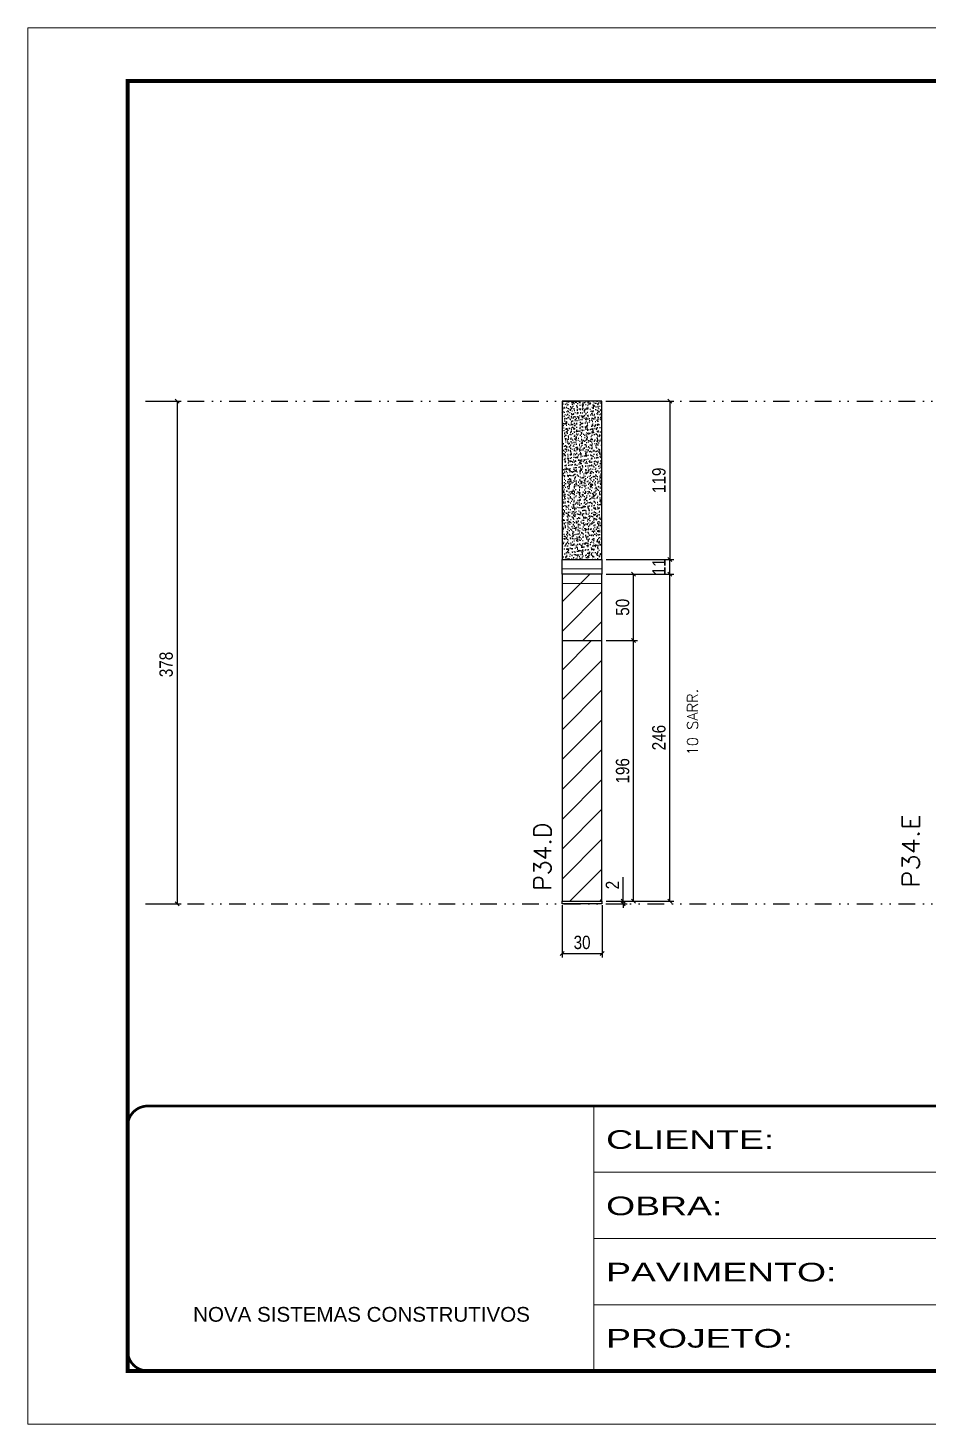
# Model space of a CAD drawing. Extents: x 2949 to 9203, y -16089 to 12527.
# Drawn here: x 4534 to 5211, y -6900 to -5850 of the extents above; entities that cross this region are included whole.
import ezdxf

# ---------------------------------------------------------------- set-up
doc = ezdxf.new("R2010")
doc.units = 0
for name, pattern in [('CONTINUO', [0]), ('DASHED', [0.75, 0.5, -0.25]), ('DIVIDE2', [0.625, 0.25, -0.125, 0, -0.125, 0, -0.125])]:
    doc.linetypes.add(name, pattern=pattern)
for name, color, linetype in [('COTA', 241, 'Continuous'), ('cotas', 4, 'Continuous'), ('Nível', 160, 'Continuous'), ('Painéis', 200, 'Continuous')]:
    doc.layers.add(name, color=color, linetype=linetype)
for name, color, linetype, lineweight in [('Folhas', 255, 'Continuous', 9), ('Hachura', 251, 'Continuous', 9), ('Sarr 2.2x7', 40, 'Continuous', 9), ('SARRAFO DE PRESSAO', 251, 'DASHED', 9), ('Texto Seção', 7, 'Continuous', 15)]:
    doc.layers.add(name, color=color, linetype=linetype, lineweight=lineweight)
doc.styles.add('ARIAL', font='arial.ttf')
doc.styles.add('COTA TECNICA', font='techl___.ttf', dxfattribs={"height": 10})
doc.styles.add('COTA TECNICA-50', font='techl___.ttf', dxfattribs={"height": 10})
doc.styles.add('REGUA-120', font='ROMANS.shx', dxfattribs={"height": 15})
doc.styles.add('ROMANS', font='romans.shx')
doc.styles.add('Tecnologia', font='')
doc.styles.get('Tecnologia').set_extended_font_data('Forgotten Futurist')
doc.dimstyles.new('COTA PAINEL-50', dxfattribs={"dimtxt": 10, "dimasz": 3, "dimexe": 3, "dimexo": 3, "dimgap": 3, "dimtad": 1, "dimdec": 1, "dimzin": 12, "dimdsep": 46, "dimtxsty": 'COTA TECNICA-50', "dimblk1": 'OBLIQUE', "dimblk2": 'OBLIQUE', "dimsah": 1, "dimcen": 0.9, "dimclrd": 4, "dimclre": 4, "dimclrt": 240, "dimadec": 1, "dimazin": 3, "dimtfac": 1, "dimtdec": 1, "dimtmove": 0, "dimatfit": 3, "dimfxl": 1, "dimtolj": 1, "dimtzin": 12, "dimarcsym": 0})
doc.dimstyles.new('PAINEL', dxfattribs={"dimtxt": 10, "dimasz": 3, "dimexe": 3, "dimexo": 3, "dimgap": 3, "dimtad": 1, "dimdec": 1, "dimzin": 12, "dimdsep": 46, "dimtxsty": 'COTA TECNICA', "dimblk1": 'OBLIQUE', "dimblk2": 'OBLIQUE', "dimsah": 1, "dimcen": 0.9, "dimclrd": 4, "dimclre": 4, "dimclrt": 240, "dimadec": 1, "dimazin": 3, "dimtfac": 1, "dimtdec": 1, "dimtmove": 0, "dimatfit": 3, "dimfxl": 1, "dimtolj": 1, "dimtzin": 12, "dimarcsym": 0})

# ---------------------------------------------------------------- blocks, each defined once
blk = doc.blocks.new('9999999999')
at = {"color": 30, "linetype": 'CONTINUO'}
for p, q in [((98564.6, 34230.2), (98564.6, 34429.4)), ((98564.6, 34379.6), (99584, 34379.6)), ((98564.6, 34329.8), (99488, 34329.8)), ((98564.6, 34280), (99488, 34280))]:
    blk.add_line(p, q, dxfattribs=at)
at = {"color": 30, "linetype": 'CONTINUO', "const_width": 2}
blk.add_lwpolyline([(99584, 34230.2), (99584, 34414.4, 0.414214), (99569, 34429.4), (98229, 34429.4, 0.414214), (98214, 34414.4), (98214, 34245.2, 0.414214), (98229, 34230.2), (99584, 34230.2)], format="xyb", dxfattribs=at)
at = {"layer": 'Folhas'}
blk.add_lwpolyline([(98139, 34190.2), (99624, 34190.2), (99624, 35240.2), (98139, 35240.2)], close=True, dxfattribs=at)
at = {"layer": 'Folhas', "color": 30, "const_width": 3}
blk.add_lwpolyline([(98214, 34230.2), (99584, 34230.2), (99584, 35200.2), (98214, 35200.2)], close=True, dxfattribs=at)
at = {"color": 7, "linetype": 'Continuous', "ltscale": 5, "style": 'ARIAL'}
blk.add_text('NOVA SISTEMAS CONSTRUTIVOS', height=11.059, dxfattribs=at).set_placement((98263.2, 34267.2))
at = {"layer": 'Folhas', "color": 7, "style": 'Tecnologia', "width": 1.5}
for s, p in [('CLIENTE:', (98573.7, 34397.2)), ('OBRA:', (98573.7, 34347.3)), ('PAVIMENTO:', (98573.7, 34297.5)), ('PROJETO:', (98573.7, 34247.7))]:
    blk.add_text(s, height=14, dxfattribs=at).set_placement(p)
blk = doc.blocks.new('_Oblique')
at = {"color": 0, "linetype": 'ByBlock', "lineweight": -2}
blk.add_line((-0.5, -0.5), (0.5, 0.5), dxfattribs=at)
blk = doc.blocks.new('*D1919')
at = {"layer": 'cotas', "color": 4, "linetype": 'ByBlock', "lineweight": -2, "transparency": 16777216}
for p, q in [((4625.5, -6131.2), (4649.3, -6131.2)), ((4646.3, -6131.2), (4646.3, -6509.2)), ((4625.5, -6509.2), (4649.3, -6509.2))]:
    blk.add_line(p, q, dxfattribs=at)
at = {"layer": 'Defpoints', "color": 0, "linetype": 'ByBlock', "transparency": 16777216}
for p in [(4622.5, -6131.2), (4622.5, -6509.2), (4646.3, -6509.2)]:
    blk.add_point(p, dxfattribs=at)
at = {"layer": 'cotas', "color": 4, "linetype": 'ByBlock', "lineweight": -2, "transparency": 16777216, "xscale": 3, "yscale": 3, "zscale": 3}
for p, rotation in [((4646.3, -6131.2), 90), ((4646.3, -6509.2), 270)]:
    blk.add_blockref('_Oblique', p, dxfattribs=dict(at, rotation=rotation))
at = {"layer": 'cotas', "color": 240, "linetype": 'ByBlock', "transparency": 16777216, "insert": (4638, -6329.2), "char_height": 10, "attachment_point": 5, "rotation": 90, "style": 'COTA TECNICA'}
blk.add_mtext('\\A1;378', dxfattribs=at)
blk = doc.blocks.new('*D1920')
at = {"layer": 'COTA', "color": 4, "lineweight": -2, "transparency": 16777216}
for p, q in [((4935.7, -6510.2), (4935.7, -6549.5)), ((4965.7, -6510.2), (4965.7, -6549.5)), ((4935.7, -6546.5), (4965.7, -6546.5))]:
    blk.add_line(p, q, dxfattribs=at)
at = {"layer": 'Defpoints', "color": 0, "transparency": 16777216}
for p in [(4935.7, -6507.2), (4965.7, -6507.2), (4965.7, -6546.5)]:
    blk.add_point(p, dxfattribs=at)
at = {"layer": 'COTA', "color": 4, "lineweight": -2, "transparency": 16777216, "xscale": 3, "yscale": 3, "zscale": 3, "rotation": 180}
blk.add_blockref('_Oblique', (4935.7, -6546.5), dxfattribs=at)
at = {"layer": 'COTA', "color": 4, "lineweight": -2, "transparency": 16777216, "xscale": 3, "yscale": 3, "zscale": 3}
blk.add_blockref('_Oblique', (4965.7, -6546.5), dxfattribs=at)
at = {"layer": 'COTA', "color": 240, "transparency": 16777216, "insert": (4950.7, -6538.3), "char_height": 10, "attachment_point": 5, "style": 'COTA TECNICA'}
blk.add_mtext('\\A1;30', dxfattribs=at)
blk = doc.blocks.new('*D1921')
at = {"layer": 'COTA', "color": 4, "lineweight": -2, "transparency": 16777216}
for p, q in [((4981.5, -6507.2), (4981.5, -6489.1)), ((4968.7, -6507.2), (4984.5, -6507.2)), ((4968.7, -6509.2), (4984.5, -6509.2)), ((4981.5, -6509.2), (4981.5, -6507.2)), ((4981.5, -6509.2), (4981.5, -6512.2))]:
    blk.add_line(p, q, dxfattribs=at)
at = {"layer": 'Defpoints', "color": 0, "transparency": 16777216}
for p in [(4965.7, -6507.2), (4965.7, -6509.2), (4981.5, -6507.2)]:
    blk.add_point(p, dxfattribs=at)
at = {"layer": 'COTA', "color": 4, "lineweight": -2, "transparency": 16777216, "xscale": 3, "yscale": 3, "zscale": 3}
for p, rotation in [((4981.5, -6507.2), 270), ((4981.5, -6509.2), 90)]:
    blk.add_blockref('_Oblique', p, dxfattribs=dict(at, rotation=rotation))
at = {"layer": 'COTA', "color": 240, "transparency": 16777216, "insert": (4973.5, -6495.1), "char_height": 10, "attachment_point": 5, "rotation": 90, "style": 'COTA TECNICA-50'}
blk.add_mtext('\\A1;2', dxfattribs=at)
blk = doc.blocks.new('*D1942')
at = {"layer": 'COTA', "color": 4, "linetype": 'ByBlock', "lineweight": -2, "transparency": 16777216}
for p, q in [((4968.7, -6131.2), (5019.6, -6131.2)), ((5016.6, -6131.2), (5016.6, -6250.2)), ((4968.7, -6250.2), (5019.6, -6250.2))]:
    blk.add_line(p, q, dxfattribs=at)
at = {"layer": 'Defpoints', "color": 0, "linetype": 'ByBlock', "transparency": 16777216}
for p in [(4965.7, -6131.2), (4965.7, -6250.2), (5016.6, -6250.2)]:
    blk.add_point(p, dxfattribs=at)
at = {"layer": 'COTA', "color": 4, "linetype": 'ByBlock', "lineweight": -2, "transparency": 16777216, "xscale": 3, "yscale": 3, "zscale": 3}
for p, rotation in [((5016.6, -6131.2), 90), ((5016.6, -6250.2), 270)]:
    blk.add_blockref('_Oblique', p, dxfattribs=dict(at, rotation=rotation))
at = {"layer": 'COTA', "color": 240, "linetype": 'ByBlock', "transparency": 16777216, "insert": (5008.5, -6190.7), "char_height": 10, "attachment_point": 5, "rotation": 90, "style": 'COTA TECNICA'}
blk.add_mtext('\\A1;119', dxfattribs=at)
blk = doc.blocks.new('*D1943')
at = {"layer": 'COTA', "color": 4, "linetype": 'ByBlock', "lineweight": -2, "transparency": 16777216}
for p, q in [((4968.7, -6261.2), (5019.6, -6261.2)), ((5016.6, -6507.2), (5016.6, -6261.2)), ((4968.7, -6507.2), (5019.6, -6507.2))]:
    blk.add_line(p, q, dxfattribs=at)
at = {"layer": 'Defpoints', "color": 0, "linetype": 'ByBlock', "transparency": 16777216}
for p in [(4965.7, -6261.2), (5016.6, -6261.2), (4965.7, -6507.2)]:
    blk.add_point(p, dxfattribs=at)
at = {"layer": 'COTA', "color": 4, "linetype": 'ByBlock', "lineweight": -2, "transparency": 16777216, "xscale": 3, "yscale": 3, "zscale": 3}
for p, rotation in [((5016.6, -6261.2), 90), ((5016.6, -6507.2), 270)]:
    blk.add_blockref('_Oblique', p, dxfattribs=dict(at, rotation=rotation))
at = {"layer": 'COTA', "color": 240, "linetype": 'ByBlock', "transparency": 16777216, "insert": (5008.5, -6384.2), "char_height": 10, "attachment_point": 5, "rotation": 90, "style": 'COTA TECNICA'}
blk.add_mtext('\\A1;246', dxfattribs=at)
blk = doc.blocks.new('*D1922')
at = {"layer": 'COTA', "color": 4, "linetype": 'ByBlock', "lineweight": -2, "transparency": 16777216}
for p, q in [((4968.7, -6311.2), (4992.4, -6311.2)), ((4989.4, -6507.2), (4989.4, -6311.2)), ((4968.7, -6507.2), (4992.4, -6507.2))]:
    blk.add_line(p, q, dxfattribs=at)
at = {"layer": 'Defpoints', "color": 0, "linetype": 'ByBlock', "transparency": 16777216}
for p in [(4965.7, -6311.2), (4989.4, -6311.2), (4965.7, -6507.2)]:
    blk.add_point(p, dxfattribs=at)
at = {"layer": 'COTA', "color": 4, "linetype": 'ByBlock', "lineweight": -2, "transparency": 16777216, "xscale": 3, "yscale": 3, "zscale": 3}
for p, rotation in [((4989.4, -6311.2), 90), ((4989.4, -6507.2), 270)]:
    blk.add_blockref('_Oblique', p, dxfattribs=dict(at, rotation=rotation))
at = {"layer": 'COTA', "color": 240, "linetype": 'ByBlock', "transparency": 16777216, "insert": (4981.2, -6409.2), "char_height": 10, "attachment_point": 5, "rotation": 90, "style": 'COTA TECNICA'}
blk.add_mtext('\\A1;196', dxfattribs=at)
blk = doc.blocks.new('*D1923')
at = {"layer": 'COTA', "color": 4, "linetype": 'ByBlock', "lineweight": -2, "transparency": 16777216}
for p, q in [((4968.7, -6261.2), (4992.4, -6261.2)), ((4989.4, -6311.2), (4989.4, -6261.2)), ((4968.7, -6311.2), (4992.4, -6311.2))]:
    blk.add_line(p, q, dxfattribs=at)
at = {"layer": 'Defpoints', "color": 0, "linetype": 'ByBlock', "transparency": 16777216}
for p in [(4965.7, -6261.2), (4989.4, -6261.2), (4965.7, -6311.2)]:
    blk.add_point(p, dxfattribs=at)
at = {"layer": 'COTA', "color": 4, "linetype": 'ByBlock', "lineweight": -2, "transparency": 16777216, "xscale": 3, "yscale": 3, "zscale": 3}
for p, rotation in [((4989.4, -6261.2), 90), ((4989.4, -6311.2), 270)]:
    blk.add_blockref('_Oblique', p, dxfattribs=dict(at, rotation=rotation))
at = {"layer": 'COTA', "color": 240, "linetype": 'ByBlock', "transparency": 16777216, "insert": (4981.2, -6286.2), "char_height": 10, "attachment_point": 5, "rotation": 90, "style": 'COTA TECNICA'}
blk.add_mtext('\\A1;50', dxfattribs=at)
blk = doc.blocks.new('*D2866')
at = {"layer": 'COTA', "color": 4, "lineweight": -2, "transparency": 16777216}
for p, q in [((4968.7, -6250.2), (5019.6, -6250.2)), ((5016.6, -6261.2), (5016.6, -6250.2)), ((4968.7, -6261.2), (5019.6, -6261.2))]:
    blk.add_line(p, q, dxfattribs=at)
at = {"layer": 'Defpoints', "color": 0, "transparency": 16777216}
for p in [(4965.7, -6250.2), (5016.6, -6250.2), (4965.7, -6261.2)]:
    blk.add_point(p, dxfattribs=at)
at = {"layer": 'COTA', "color": 4, "lineweight": -2, "transparency": 16777216, "xscale": 3, "yscale": 3, "zscale": 3}
for p, rotation in [((5016.6, -6250.2), 90), ((5016.6, -6261.2), 270)]:
    blk.add_blockref('_Oblique', p, dxfattribs=dict(at, rotation=rotation))
at = {"layer": 'COTA', "color": 240, "transparency": 16777216, "insert": (5008.5, -6255.7), "char_height": 10, "attachment_point": 5, "rotation": 90, "style": 'COTA TECNICA-50'}
blk.add_mtext('\\A1;11', dxfattribs=at)

msp = doc.modelspace()

# ---------------------------------------------------------------- hatches: boundary and pattern name
at = {"layer": 'COTA', "linetype": 'ByBlock'}
h = msp.add_hatch(dxfattribs=at)
h.set_pattern_fill('AR-CONC', color=256, scale=0.03)
h.set_pattern_definition([(50, (-125190.931, -37643.947), (5.46554007, -0.47817257), [0.5715, -6.2865]), (355, (-125190.931, -37643.947), (-1.05730264, 5.73170536), [0.4572, -5.02921753]), (100.4514447, (-125190.4754, -37643.987), (4.40823741, 5.25353256), [0.48570026, -5.34270734]), (46.1842, (-125190.931, -37642.423), (8.13237123, -1.26126984), [0.85725, -9.42975]), (96.6355576, (-125190.253, -37642.528), (7.122124, 7.42278374), [0.7285507, -8.01406824]), (351.184151, (-125190.931, -37642.423), (7.122124, 7.42278374), [0.685799, -7.54379196]), (21, (-125190.169, -37642.804), (4.54843174, -3.06795595), [0.5715, -6.2865]), (326, (-125190.169, -37642.804), (1.85406085, 5.52563898), [0.4572, -5.0292]), (71.451445, (-125189.79, -37643.0596), (6.40249258, 2.45768307), [0.48570026, -5.34269813]), (37.5, (-125190.9308, -37643.947), (0.092658098, 2.536651166), [0, -4.96824, 0, -5.1054, 0, -5.04825]), (7.5, (-125190.9308, -37643.947), (2.004589875, 3.005417245), [0, -2.91084, 0, -4.85394, 0, -1.92405]), (327.5, (-125192.63, -37643.947), (4.067717855, -0.17186232), [0, -1.905, 0, -5.9436, 0, -7.8867]), (317.5, (-125193.392, -37643.947), (4.44387544, 0.76279473), [0, -2.4765, 0, -3.94716, 0, -5.6007])])
h.paths.add_polyline_path([(4935.67, -6250.18), (4965.67, -6250.18), (4965.67, -6131.18), (4935.67, -6131.18)])
at = {"layer": 'Hachura', "linetype": 'ByBlock'}
h = msp.add_hatch(dxfattribs=at)
h.set_pattern_fill('ANSI31', color=256, scale=5)
h.set_pattern_definition([(45, (0, 3397.725), (-11.22532, 11.22532), [])])
h.paths.add_polyline_path([(4965.67, -6270.18), (4965.67, -6261.18), (4935.67, -6261.18), (4935.67, -6270.18), (4935.67, -6311.18), (4965.67, -6311.18)])
h = msp.add_hatch(dxfattribs=at)
h.set_pattern_fill('ANSI31', color=256, scale=5)
h.set_pattern_definition([(45, (-126071.967, -35347.797), (-11.2253202, 11.2253202), [])])
h.paths.add_polyline_path([(4935.67, -6311.18), (4935.67, -6507.18), (4965.67, -6507.18), (4965.67, -6311.18)])

# ---------------------------------------------------------------- linework, layer by layer
at = {"layer": 'COTA', "linetype": 'ByBlock'}
msp.add_lwpolyline([(4935.67, -6250.18), (4965.67, -6250.18), (4965.67, -6131.18), (4935.67, -6131.18)], close=True, dxfattribs=at)
at = {"layer": 'Nível', "color": 4, "linetype": 'DIVIDE2', "ltscale": 50}
for p, q in [((4622.53, -6131.18), (5992.53, -6131.18)), ((4622.53, -6509.18), (5992.53, -6509.18))]:
    msp.add_line(p, q, dxfattribs=at)
at = {"layer": 'Painéis'}
for p, q in [((4935.67, -6250.18), (4965.67, -6250.18)), ((4935.67, -6261.18), (4935.67, -6250.18)), ((4965.67, -6250.18), (4965.67, -6261.18)), ((4965.67, -6261.18), (4935.67, -6261.18)), ((4935.67, -6270.18), (4935.67, -6507.18)), ((4965.67, -6507.18), (4965.67, -6270.18)), ((4935.67, -6311.18), (4965.67, -6311.18)), ((4935.67, -6507.18), (4965.67, -6507.18)), ((4935.67, -6507.18), (4965.67, -6507.18)), ((4935.67, -6509.18), (4935.67, -6507.18)), ((4965.67, -6509.18), (4935.67, -6509.18)), ((4965.67, -6507.18), (4965.67, -6509.18))]:
    msp.add_line(p, q, dxfattribs=at)
msp.add_lwpolyline([(4965.67, -6270.18), (4965.67, -6261.18), (4935.67, -6261.18), (4935.67, -6270.18)], dxfattribs=at)
at = {"layer": 'Sarr 2.2x7'}
for p, q in [((4935.67, -6257.18), (4965.67, -6257.18)), ((4935.67, -6268.18), (4965.67, -6268.18))]:
    msp.add_line(p, q, dxfattribs=at)

# ---------------------------------------------------------------- block references
at = {"layer": 'SARRAFO DE PRESSAO', "color": 6, "linetype": 'ByBlock'}
msp.add_blockref('9999999999', (-93604.94, -41090.67), dxfattribs=at)

# ---------------------------------------------------------------- texts
at = {"layer": 'Texto Seção', "linetype": 'Continuous', "style": 'ROMANS'}
msp.add_text('10 SARR.', height=8, rotation=90, dxfattribs=at).set_placement((5037.77, -6397.54))
at = {"layer": 'Texto Seção', "style": 'REGUA-120', "width": 1.1}
msp.add_text('P34.E', height=13, rotation=90, dxfattribs=at).set_placement((5204.37, -6497.12))
at = {"layer": 'Texto Seção', "style": 'REGUA-120'}
msp.add_text('P34.D', height=13, rotation=90, dxfattribs=at).set_placement((4927.42, -6499.41))

# ---------------------------------------------------------------- dimensions: what is measured, and where the dimension line sits
at = {"layer": 'COTA', "linetype": 'ByBlock'}
for base, p1, p2, picture, middle in [((5016.57, -6250.18), (4965.67, -6131.18), (4965.67, -6250.18), '*D1942', (5008.48, -6190.68)), ((5016.57, -6261.18), (4965.67, -6507.18), (4965.67, -6261.18), '*D1943', (5008.47, -6384.18)), ((4989.35, -6311.18), (4965.67, -6507.18), (4965.67, -6311.18), '*D1922', (4981.22, -6409.18))]:
    dim = msp.add_linear_dim(base=base, p1=p1, p2=p2, angle=90, dimstyle='PAINEL', dxfattribs=at)
    dim.commit()
    dim.dimension.update_dxf_attribs({"geometry": picture, "text_midpoint": middle})
at = {"layer": 'COTA'}
for base, p1, p2, picture, middle in [((5016.57, -6250.18), (4965.67, -6261.18), (4965.67, -6250.18), '*D2866', (5016.57, -6255.68)), ((4981.52, -6507.18), (4965.67, -6509.18), (4965.67, -6507.18), '*D1921', (4981.52, -6495.13))]:
    dim = msp.add_linear_dim(base=base, p1=p1, p2=p2, angle=90, dimstyle='COTA PAINEL-50', dxfattribs=at)
    dim.commit()
    dim.dimension.update_dxf_attribs({"geometry": picture, "text_midpoint": middle, "dimtype": 160})
at = {"layer": 'COTA', "linetype": 'ByBlock'}
dim = msp.add_linear_dim(base=(4989.35, -6261.18), p1=(4965.67, -6311.18), p2=(4965.67, -6261.18), angle=90, dimstyle='PAINEL', override={"dimtmove": 1}, dxfattribs=at)
dim.commit()
dim.dimension.update_dxf_attribs({"geometry": '*D1923', "text_midpoint": (4981.24, -6286.18)})
at = {"layer": 'COTA'}
dim = msp.add_linear_dim(base=(4965.67, -6546.53), p1=(4935.67, -6507.18), p2=(4965.67, -6507.18), dimstyle='PAINEL', override={"dimarcsym": 2}, dxfattribs=at)
dim.commit()
dim.dimension.update_dxf_attribs({"geometry": '*D1920', "text_midpoint": (4950.67, -6538.31)})
at = {"layer": 'cotas', "linetype": 'ByBlock'}
dim = msp.add_linear_dim(base=(4646.25, -6509.18), p1=(4622.53, -6131.18), p2=(4622.53, -6509.18), angle=90, dimstyle='PAINEL', dxfattribs=at)
dim.commit()
dim.dimension.update_dxf_attribs({"geometry": '*D1919', "text_midpoint": (4646.25, -6329.18), "dimtype": 160})

doc.saveas('drawing.dxf')
